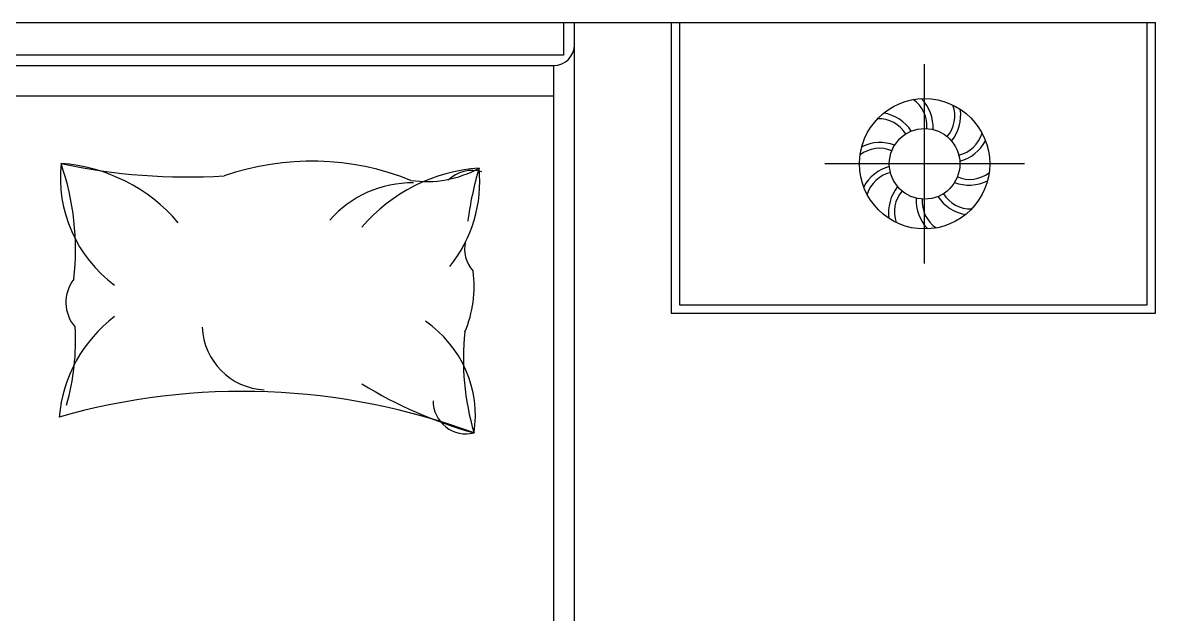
# Model space of a CAD drawing. Header units: inches. Extents: x 7.5 to 50, y 15.4 to 40.2.
# Drawn here: x 22.59 to 24.228, y 26.269 to 27.124 of the extents above; entities that cross this region are included whole.
import ezdxf

# ---------------------------------------------------------------- set-up
doc = ezdxf.new("R2010")
doc.units = ezdxf.units.IN
doc.header["$MEASUREMENT"] = 0
doc.layers.add('02', color=2, linetype='Continuous')
doc.layers.add('4', color=4, linetype='Continuous')

msp = doc.modelspace()

# ---------------------------------------------------------------- linework, layer by layer
at = {"layer": '02'}
for p, q in [((20.94778329825028, 27.12413693130035), (24.22778329827822, 27.12413693130035)), ((21.81792161233722, 27.06233512480063), (23.35792161237448, 27.06233512480063)), ((23.89415206682867, 26.77592602567999), (23.89415206682867, 27.06433440901416)), ((23.35792161237448, 27.01799100401073), (21.81792161233722, 27.01799100401073)), ((24.03835625869221, 26.92013021735435), (23.74994787519797, 26.92013021735435))]:
    msp.add_line(p, q, dxfattribs=at)
for points in [[(21.78792161230928, 27.12413693130035), (21.78792161230928, 25.09413693130151), (23.38792161240242, 25.09413693130151), (23.38792161240242, 27.12413693130035)], [(23.52778329809195, 27.12411063970027), (23.52778329809195, 26.7041369313021), (24.22778329827822, 26.7041369313021), (24.22778329827822, 27.12413693130035)], [(23.53978329819626, 27.12411063970027), (23.53978329819626, 26.71613693130454), (24.21578329817391, 26.71613693130454), (24.21578329817391, 27.12413693130035)]]:
    msp.add_lwpolyline(points, dxfattribs=at)
for radius in [0.09420419166636362, 0.05104228720713719]:
    msp.add_circle((23.89415206682867, 26.92013021735435), radius, dxfattribs=at)
for centre, radius, start, end in [((23.35792161237448, 27.09233512479947), 0.03, 270, 0), ((23.85147679775952, 26.97471533872264), 0.04616150084271763, 355.4619762972523, 55.69982739863629), ((23.84592696155421, 26.97231296933857), 0.06051903898604408, 357.5102507959562, 43.82996904199855), ((23.82446488521061, 26.93400094484347), 0.06051903898604408, 33.51025080316555, 79.82996904548189), ((23.89171137816272, 26.98937440206024), 0.04616150084271763, 319.461976313937, 19.69982742748838), ((23.88580938910133, 26.99069295620681), 0.06051903898604408, 321.5102507648897, 7.829969084355797), ((23.82754271958954, 26.93920661429835), 0.04616150084271763, 31.46197626961639, 91.69982745991237), ((23.93287821874953, 26.97758454035753), 0.04616150084271763, 283.4619762997371, 343.6998274290651), ((23.82905114807188, 26.89641135461822), 0.04616150084271763, 67.46197636012911, 127.6998273982545), ((23.82962094356305, 26.89039077387967), 0.06051903898604408, 69.5102508456873, 115.8299691035924), ((23.92887843602336, 26.98212037517184), 0.06051903898604408, 285.5102507480107, 331.8299690602303), ((22.83873101525939, 26.90065586473171), 0.1943203121079686, 174.1100235331518, 233.4289022324297), ((22.82717897130176, 27.75721678691585), 0.8561328329234996, 257.7438269701729, 273.628434015475), ((22.6282936722692, 26.6762328656561), 0.244964437246083, 40.41890207641555, 85.98709627274518), ((22.28818679779767, 26.79628221925774), 0.3782611411277969, 353.4946931035751, 19.18669351183113), ((23.00749180272221, 26.53610643471726), 0.3877802015586639, 68.20259089047673, 108.9817015623043), ((23.26701954861171, 26.66959411360691), 0.244964437246083, 94.01290372725485, 139.5810979235845), ((23.1743261347711, 27.05076571815258), 0.1562825653921943, 261.5958162975135, 298.9091770954547), ((23.23953568019903, 26.86154303125765), 0.04897062126546649, 72.92259523742948, 134.400891098142), ((23.05658220562152, 26.89401711268253), 0.1943203121079686, 320.9404226112095, 5.889988533655556), ((23.74589981224387, 26.76801337632893), 0.5170481549146744, 163.6045662376483, 172.3272985765877), ((23.85942569763399, 26.85814005952231), 0.06051903898604408, 105.5102507480106, 151.8299690602303), ((23.85542591490782, 26.86267589433661), 0.04616150084271763, 103.4619762997371, 163.6998274290651), ((23.95868319032713, 26.94986966081448), 0.06051903898604408, 249.5102508456872, 295.8299691035925), ((23.9592529858183, 26.94384908007593), 0.04616150084271763, 247.4619763601291, 307.6998273982545), ((23.15227203529327, 26.73615546455509), 0.1563733808264419, 88.95771607886421, 139.0517931628237), ((23.90249474455602, 26.84956747848734), 0.06051903898604408, 141.5102507648897, 187.8299690843558), ((23.89659275549463, 26.85088603264845), 0.04616150084271763, 139.4619763139371, 199.6998274274884), ((23.96076141430064, 26.90105382041035), 0.04616150084271763, 211.4619762696163, 271.6998274599123), ((23.94237717210314, 26.86794746535558), 0.06051903898604408, 177.5102507959562, 223.8299690419985), ((23.93682733613065, 26.86554509598606), 0.04616150084271763, 175.4619762972523, 235.6998273986363), ((23.96383924867957, 26.90625948986523), 0.06051903898604408, 213.5102508031655, 259.8299690454818), ((23.27478125614113, 26.7964664633702), 0.04586698251802696, 165.3506077752177, 223.2684427855399), ((23.07472659057937, 26.74297890281847), 0.1681089103948724, 337.0169649968303, 7.536755776791551), ((22.70717747478745, 26.71980375753734), 0.05471511327153296, 142.0832898246245, 220.9020048133883), ((22.84604619459248, 26.53663528785652), 0.2039744349773548, 127.1197480253578, 175.0900462387706), ((22.33655210553668, 26.66351942304133), 0.3299049856050468, 343.7954346588087, 3.55541171287081), ((22.9445764789544, 26.68826815927711), 0.09502073702147712, 182.6300194112666, 266.8840154994772), ((23.07948612274601, 26.55619727896661), 0.1650539160474057, 351.2621279398905, 55.75721452720054), ((23.60182782627641, 26.63708511870315), 0.3745063945073885, 173.8295810822834, 196.4355970001326), ((23.41492853166535, 27.144679886501), 0.6372915111436392, 238.3498865442349, 254.3137470685396), ((22.90769997534341, 25.62809602419399), 0.9631368133774698, 69.65065135582225, 105.9630719208458), ((23.23122287045232, 26.57753542422976), 0.0477920932782228, 179.772674658059, 283.8018370235473)]:
    msp.add_arc(centre, radius, start, end, dxfattribs=at)
at = {"layer": '4'}
msp.add_lwpolyline([(23.37178329813293, 27.12413693130035), (23.37178329813293, 27.07726193130035), (21.7979216123186, 27.07726193130035), (21.7979216123186, 27.12413693130035)], dxfattribs=at)
msp.add_lwpolyline([(21.81792161233722, 27.06233512480063), (21.81792161233722, 25.17413693130326, 0.4142135623731124), (21.86792161238379, 25.12413693130035), (23.30792161232791, 25.12413693130035, 0.4142135623731097), (23.35792161237448, 25.17413693130326), (23.35792161237448, 27.06233512480063)], format="xyb", dxfattribs=at)

doc.saveas('drawing.dxf')
